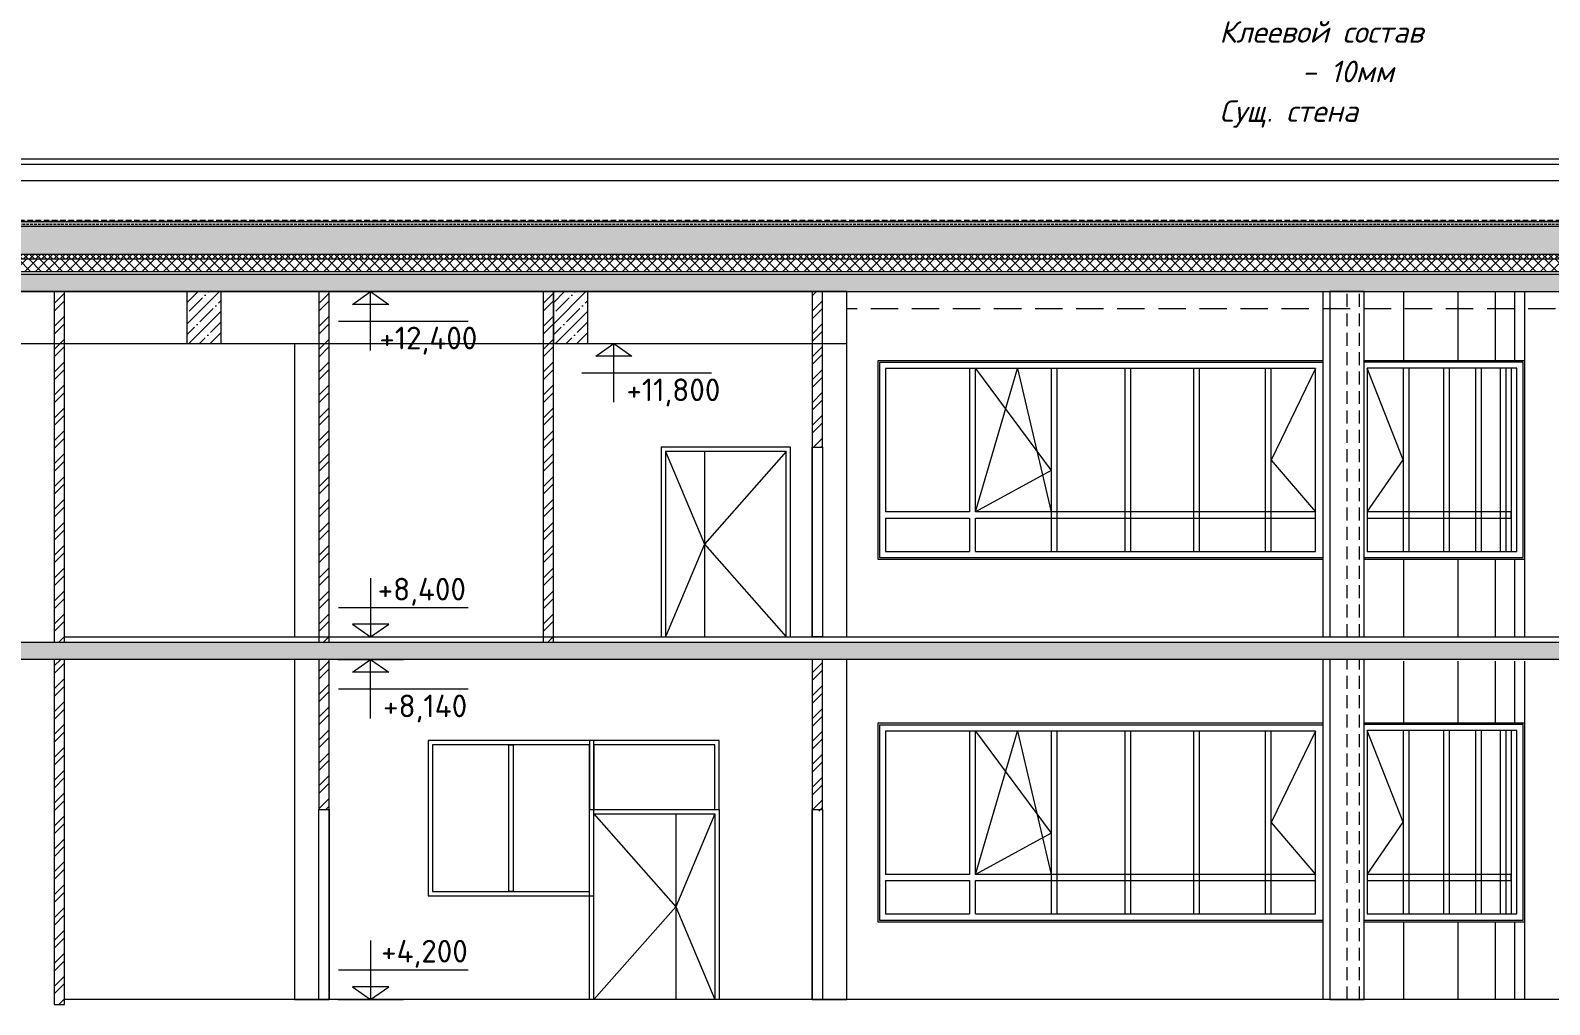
# Model space of a CAD drawing. Header units: millimetres. Extents: x 0 to 9491604, y -172998 to 295086.
# Drawn here: x 586012 to 603623, y -34291 to -23005 of the extents above; entities that cross this region are included whole.
import ezdxf

# ---------------------------------------------------------------- set-up
doc = ezdxf.new("R2010")
doc.units = ezdxf.units.MM
for name, pattern in [('ADSK_Штрих_ш3 п1_5', [4.5, 3, -1.5]), ('DASHED', [19.05, 12.7, -6.35]), ('HIDDEN2', [4.7625, 3.175, -1.5875])]:
    doc.linetypes.add(name, pattern=pattern)
for name, color, linetype, lineweight in [('24_Фасад_разрез_тонкая', 7, 'Continuous', 9), ('АР_Выноски АПР', 5, 'Continuous', 5), ('АР_Двери', 7, 'Continuous', 0), ('АР_Окна', 4, 'Continuous', 9), ('АР_Отметки', 7, 'Continuous', 5), ('СТЕНЫ кирпич ЛИДЕР', 250, 'Continuous', 15), ('Штриховка', 7, 'Continuous', 5), ('Штриховка в сечении', 7, 'Continuous', 18)]:
    doc.layers.add(name, color=color, linetype=linetype, lineweight=lineweight)
doc.layers.add('PDF _0', color=7, linetype='Continuous')
doc.layers.add('АР_Перегородки кирпич', color=34, linetype='Continuous')
doc.layers.add('АР_лестницы', color=7, linetype='Continuous', lineweight=15, true_color=0xff24ff)
doc.styles.add('ISOCPEUR', font='', dxfattribs={"height": 250})
doc.styles.add('PDF ISOCPEUR', font='isocpeur.ttf')
doc.styles.get('ISOCPEUR').set_extended_font_data('ISOCPEUR', italic=True)

# ---------------------------------------------------------------- blocks, each defined once
blk = doc.blocks.new('A$Cafb93648')
at = {"layer": 'АР_Окна', "ltscale": 150}
for points in [[(-7500, 0), (-2336, 0), (-2336, 2299), (-7500, 2299)], [(-7480, 20), (-2336, 20), (-2336, 2279), (-7480, 2279)], [(-5490, 90), (-5421, 90), (-5421, 2209), (-5490, 2209)], [(-4635, 90), (-4567, 90), (-4567, 2209), (-4635, 2209)], [(-3838, 90), (-3769, 90), (-3769, 2209), (-3838, 2209)], [(-3008, 90), (-2939, 90), (-2939, 2209), (-3008, 2209)], [(-1826, 90), (-90, 90), (-90, 2214), (-1826, 2214)], [(-1408, 90), (-1339, 90), (-1339, 2214), (-1408, 2214)], [(-942, 90), (-873, 90), (-873, 2214), (-942, 2214)], [(-571, 90), (-502, 90), (-502, 2214), (-571, 2214)], [(-286, 90), (-217, 90), (-217, 2214), (-286, 2214)], [(-158, 90), (-90, 90), (-90, 2214), (-158, 2214)], [(-1826, 478), (-158, 478), (-158, 548), (-1826, 548)]]:
    blk.add_lwpolyline(points, close=True, dxfattribs=at)
for points in [[(-1860, 0), (0, 0), (0, 2299), (-1860, 2299)], [(-6368, 90), (-2426, 90), (-2426, 2209), (-7410, 2209), (-7410, 548)], [(-6368, 548), (-6368, 2209), (-6437, 2209), (-6437, 548)], [(-6368, 2209), (-5490, 1028), (-6368, 548), (-5879, 2209), (-5490, 548)], [(-2425, 2209), (-2939, 1150), (-2426, 548)], [(-1860, 20), (-20, 20), (-20, 2284), (-1860, 2284)], [(-1408, 548), (-1408, 548), (-1555, 548), (-1826, 548), (-1408, 1152), (-1826, 2214)], [(-6437, 548), (-7410, 548)], [(-6368, 478), (-2426, 478), (-2426, 548), (-6368, 548)], [(-2426, 548), (-2426, 548), (-2691, 548), (-2939, 548)], [(-7410, 478), (-7410, 90), (-6437, 90)], [(-7410, 478), (-6437, 478)], [(-6437, 478), (-6437, 90)], [(-6368, 90), (-6368, 478)]]:
    blk.add_lwpolyline(points, dxfattribs=at)
blk = doc.blocks.new('A$Cd8d14d9d')
at = {"lineweight": 9, "ltscale": 150}
for p, q in [((0, 682), (0, 0)), ((-372, 341), (1132, 341)), ((-380, 0), (380, 0))]:
    blk.add_line(p, q, dxfattribs=at)
blk.add_lwpolyline([(0, 0), (210, 147), (-210, 147), (0, 0)], dxfattribs=at)

msp = doc.modelspace()

# ---------------------------------------------------------------- hatches: boundary and pattern name
at = {"lineweight": 9, "ltscale": 100, "transparency": 33554687}
h = msp.add_hatch(dxfattribs=at)
h.set_pattern_fill('ANSI35', color=0, scale=700)
h.set_pattern_definition([(45, (117611.37, -326985.9), (-123.743687, 123.743687), []), (45, (117735.12, -326985.9), (-123.743687, 123.743687), [218.75, -43.75, 0, -43.75])])
h.paths.add_polyline_path([(607535.1, -25831.3), (558720, -25831.3), (558720.1, -26031.3), (570820.2, -26031.4), (570876.1, -26031.3), (607535.1, -26031.2)])
at = {"lineweight": 9, "ltscale": 40, "true_color": 0x383e42}
h = msp.add_hatch(dxfattribs=at)
h.set_pattern_fill('ANSI32', color=250, scale=500, angle=360)
h.set_pattern_definition([(45, (120825.52, -322723.23), (-132.58252, 132.58252), []), (45, (120913.9, -322723.23), (-132.58252, 132.58252), [])])
h.paths.add_polyline_path([(586409.1, -26031.3), (586409, -30093.3), (586289.1, -30093.3), (586289.2, -26031.3)])
at = {"lineweight": 9, "ltscale": 100, "transparency": 33554687}
h = msp.add_hatch(dxfattribs=at)
h.set_pattern_fill('ANSI35', color=0, scale=700)
h.set_pattern_definition([(45, (128361.37, -326985.81), (-123.743687, 123.743687), []), (45, (128485.12, -326985.81), (-123.743687, 123.743687), [218.75, -43.75, 0, -43.75])])
h.paths.add_polyline_path([(588224.4, -26031.2), (587825.7, -26031.2), (587825.3, -26631.2), (588025.1, -26631.2), (587825.2, -26631.2), (588226.1, -26631.2)])
at = {"lineweight": 9, "ltscale": 40, "true_color": 0x383e42}
h = msp.add_hatch(dxfattribs=at)
h.set_pattern_fill('ANSI32', color=250, scale=500, angle=360)
h.set_pattern_definition([(45, (123891.36, -322723.27), (-132.58252, 132.58252), []), (45, (123979.75, -322723.27), (-132.58252, 132.58252), [])])
h.paths.add_polyline_path([(589474.9, -26031.3), (589474.9, -30093.3), (589355, -30093.3), (589355, -26031.3)])
h = msp.add_hatch(dxfattribs=at)
h.set_pattern_fill('ANSI32', color=250, scale=500, angle=360)
h.set_pattern_definition([(45, (126491.5, -322723.24), (-132.58252, 132.58252), []), (45, (126579.88, -322723.24), (-132.58252, 132.58252), [])])
h.paths.add_polyline_path([(592075.1, -26031.3), (592075, -30093.3), (591955.1, -30093.3), (591955.2, -26031.3)])
at = {"lineweight": 9, "ltscale": 100, "transparency": 33554687}
h = msp.add_hatch(dxfattribs=at)
h.set_pattern_fill('ANSI35', color=0, scale=700)
h.set_pattern_definition([(45, (132611.37, -326985.85), (-123.743687, 123.743687), []), (45, (132735.12, -326985.85), (-123.743687, 123.743687), [218.75, -43.75, 0, -43.75])])
h.paths.add_polyline_path([(592474.4, -26031.2), (592075.7, -26031.3), (592075.3, -26631.2), (592275.1, -26631.3), (592075.2, -26631.3), (592476.1, -26631.3)])
at = {"lineweight": 9, "ltscale": 40, "true_color": 0x383e42}
h = msp.add_hatch(dxfattribs=at)
h.set_pattern_fill('ANSI32', color=250, scale=500, angle=360)
h.set_pattern_definition([(45, (129611.24, -323340.94), (-132.58252, 132.58252), []), (45, (129699.63, -323340.94), (-132.58252, 132.58252), [])])
h.paths.add_polyline_path([(595195.1, -26031.3), (595194.7, -27832.5), (595074.9, -27832.5), (595075.2, -26031.3)])
at = {"lineweight": 9, "ltscale": 100, "transparency": 33554687}
h = msp.add_hatch(dxfattribs=at)
h.set_pattern_fill('ANSI35', color=0, scale=700)
h.set_pattern_definition([(45, (117611.37, -326985.25), (-123.743687, 123.743687), []), (45, (117735.12, -326985.25), (-123.743687, 123.743687), [218.75, -43.75, 0, -43.75])])
h.paths.add_polyline_path([(583074.9, -30093.3), (607125.1, -30093.3), (607125.1, -30293.3), (583074.9, -30293.3)])
at = {"lineweight": 9, "ltscale": 40, "true_color": 0x383e42}
h = msp.add_hatch(dxfattribs=at)
h.set_pattern_fill('ANSI32', color=250, scale=500, angle=360)
h.set_pattern_definition([(45, (120825.52, -326921.24), (-132.58252, 132.58252), []), (45, (120913.9, -326921.24), (-132.58252, 132.58252), [])])
h.paths.add_polyline_path([(586409, -30293.3), (586409, -34291.3), (586289.1, -34291.3), (586289.1, -30293.3)])
h = msp.add_hatch(dxfattribs=at)
h.set_pattern_fill('ANSI32', color=250, scale=500, angle=360)
h.set_pattern_definition([(45, (123891.24, -326985.25), (-132.58252, 132.58252), []), (45, (123979.63, -326985.25), (-132.58252, 132.58252), [])])
h.paths.add_polyline_path([(589474.8, -30293.3), (589474.7, -32034.3), (589354.9, -32034.3), (589354.9, -30293.3)])
h = msp.add_hatch(dxfattribs=at)
h.set_pattern_fill('ANSI32', color=250, scale=500, angle=360)
h.set_pattern_definition([(45, (129611.24, -327002.91), (-132.58252, 132.58252), []), (45, (129699.63, -327002.91), (-132.58252, 132.58252), [])])
h.paths.add_polyline_path([(595195, -30293.3), (595194.7, -32052), (595074.9, -32052), (595075.1, -30293.3)])
at = {"layer": 'Штриховка', "lineweight": 9, "transparency": 33554636}
h = msp.add_hatch(dxfattribs=at)
h.set_pattern_fill('AR-SAND', color=256, scale=20)
h.set_pattern_definition([(37.5, (117611.372, -326985.25), (-1.2598672, 38.5364754), [0, -30.4, 0, -34, 0, -32.5]), (7.5, (117611.37, -326985.25), (35.395534, 56.4429213), [0, -16.4, 0, -27.4, 0, -10.5]), (327.5, (117586.772, -326985.25), (62.2828372, 0.113181), [0, -10, 0, -36, 0, -47]), (317.5, (117586.77, -326985.25), (60.122532, 17.5535113), [0, -5, 0, -23.6, 0, -27])])
h.paths.add_polyline_path([(607149.3, -25219.8), (607149.3, -25271.7), (559100.8, -25271.8), (559100.8, -25219.7)])
h = msp.add_hatch(dxfattribs=at)
h.set_pattern_fill('ANSI37', color=256, scale=400)
h.set_pattern_definition([(45, (423361.767, -326958.16), (-35.355339, 35.355339), []), (135, (423361.767, -326958.16), (-35.355339, -35.355339), [])])
h.paths.add_polyline_path([(607149.3, -25599.3), (607149.3, -25651.2), (559100.8, -25651.3), (559100.8, -25599.2)])
h = msp.add_hatch(dxfattribs=at)
h.set_pattern_fill('ANSI37', color=256, scale=700)
h.set_pattern_definition([(45, (117611.44, -326955.85), (-61.871843, 61.871843), []), (135, (117611.44, -326955.85), (-61.871843, -61.871843), [])])
h.paths.add_polyline_path([(607025.1, -25651.3), (559360.1, -25651.3), (559360.2, -25801.2), (570720.2, -25801.3), (570746.4, -25801.3), (607025.1, -25801.3)])
at = {"layer": 'Штриховка в сечении', "lineweight": 9, "ltscale": 2, "transparency": 33554636}
h = msp.add_hatch(dxfattribs=at)
h.set_pattern_fill('GRAVEL', color=256, scale=400)
h.set_pattern_definition([(228.0127875, (117899.372, -326585.895), (-3200, -3600), [53.8144, -5327.63522]), (184.9697407, (117863.372, -326625.895), (4800, 400), [92.3472, -9142.3699]), (132.510447, (117771.372, -326633.895), (4000, -4400), [65.1152, -6446.41304]), (267.273689, (117615.372, -326733.895), (400, 8000), [84.0952, -8325.42322]), (292.833654, (117611.372, -326817.895), (-2000, 4800), [82.462, -8163.74925]), (357.273689, (117643.372, -326893.895), (-8000, 400), [84.0952, -8325.42322]), (37.6942405, (117727.372, -326897.895), (-5200, -4000), [111.2116, -11009.93942]), (72.2553284, (117815.372, -326829.895), (2800, 8800), [104.9952, -10394.5286]), (121.4295656, (117847.372, -326729.895), (-3200, 5200), [84.38, -8353.62924]), (175.236358, (117803.372, -326657.895), (4400, -400), [96.3328, -4720.30503]), (222.3974378, (117707.372, -326649.895), (-4800, -4400), [124.5792, -12333.35]), (138.814075, (118011.372, -326737.895), (-2800, 2400), [42.5204, -4209.53793]), (171.4692344, (117979.372, -326709.895), (5200, -800), [80.8948, -8008.60457]), (225, (117899.37, -326697.9), (-4e-14, -400), [56.5684, -509.11702]), (203.19859, (117871.37, -326649.895), (2000, 800), [30.4632, -3015.84604]), (291.80141, (117843.37, -326661.895), (-400, 1200), [43.0812, -2110.98472]), (30.963757, (117859.37, -326701.895), (1200, 800), [69.9716, -2262.40916]), (161.56505, (117919.37, -326665.9), (800, -400), [50.5964, -1214.31466]), (16.3895403, (117611.372, -326661.895), (4000, 1200), [70.88, -7017.13806]), (70.346176, (117679.372, -326641.895), (-1600, -4400), [59.4644, -5886.9631]), (293.19859, (117919.37, -326585.895), (-800, 2000), [60.926, -2985.38324]), (343.6104597, (117943.372, -326641.895), (-4000, 1200), [70.88, -7017.13806]), (339.443955, (117611.372, -326909.895), (-2000, 800), [68.352, -3349.2495]), (294.7751406, (117675.372, -326933.895), (-2000, 4400), [57.2712, -5669.85723]), (66.80141, (117923.37, -326985.895), (800, 2000), [60.926, -2985.38324]), (17.3540246, (117947.372, -326929.895), (-5200, -1600), [67.0524, -6638.16945]), (69.443955, (117727.372, -326985.895), (-800, -2000), [34.176, -3383.4255]), (101.309932, (117899.37, -326985.895), (-400, 1600), [20.396, -2019.2118]), (165.963757, (117895.37, -326965.895), (1200, -400), [82.462, -1566.78025]), (186.009006, (117815.372, -326945.895), (4000, 400), [76.42, -7565.56927]), (303.690068, (117859.37, -326737.9), (-400, 800), [57.6888, -1384.5317]), (353.1572266, (117891.372, -326785.895), (6800, -800), [100.7176, -9971.02505]), (60.945396, (117991.372, -326797.895), (-1600, -2800), [41.1824, -4077.06966]), (90, (118011.37, -326761.9), (-400, 400), [24, -376]), (120.256437, (117807.372, -326933.895), (1600, -2800), [55.5696, -5501.408]), (48.0127875, (117779.372, -326885.895), (3200, 3600), [107.6288, -5273.82082]), (0, (117851.37, -326805.9), (400, 400), [104, -296]), (325.3048465, (117955.372, -326805.895), (4000, -2800), [63.2456, -6261.30972]), (254.054604, (118007.37, -326841.895), (-400, -1600), [58.2408, -2853.80316]), (207.6459754, (117991.372, -326897.895), (-7600, -4000), [94.826, -9387.78967]), (175.4260787, (117907.372, -326941.895), (-5200, 400), [100.3196, -9931.62936])])
h.paths.add_polyline_path([(607148.8, -25271.8), (559100.8, -25271.8), (559100.9, -25599.2), (570720.2, -25599.2), (570862.4, -25599.2), (607149.8, -25599.3)])

# ---------------------------------------------------------------- linework, layer by layer
at = {"lineweight": 9, "ltscale": 150}
for p, q in [((559100.8, -25219.8), (607149.3, -25219.8)), ((603335.1, -30032.7), (603335.1, -26031.2))]:
    msp.add_line(p, q, dxfattribs=at)
at = {"linetype": 'ADSK_Штрих_ш3 п1_5', "lineweight": 9, "ltscale": 10}
msp.add_line((559100.8, -25249.6), (607149.3, -25249.6), dxfattribs=at)
at = {"lineweight": 9, "ltscale": 100}
for points in [[(583075.1, -26631.3), (595475.1, -26631.3), (595475.1, -26031.3), (583075.1, -26031.3)], [(587825.2, -26631.2), (588224.9, -26631.2), (588224.9, -26031.2), (587825.2, -26031.2)], [(592075.2, -26631.3), (592474.9, -26631.3), (592474.9, -26031.3), (592075.2, -26031.3)]]:
    msp.add_lwpolyline(points, close=True, dxfattribs=at)
at = {"color": 3, "lineweight": 9, "ltscale": 150}
for points in [[(601075.1, -30031.3), (601475.1, -30031.3), (601475.1, -26031.3), (601075.1, -26031.3)], [(589075.1, -34231.6), (589475.1, -34231.6), (589475.1, -30293.3), (589075.1, -30293.3)], [(601075.1, -34231.3), (601475.1, -34231.3), (601475.1, -30293.3), (601075.1, -30293.3)]]:
    msp.add_lwpolyline(points, close=True, dxfattribs=at)
msp.add_lwpolyline([(589075.1, -26631.3), (589075.1, -30031.6), (589475.1, -30031.6), (589475.1, -26629.2), (589474.9, -26629.2)], dxfattribs=at)
at = {"color": 3, "lineweight": 9, "ltscale": 150, "elevation": 1.2}
msp.add_lwpolyline([(595075.1, -26627.3), (595075.1, -26627.3), (595075.1, -30031.6), (595475.1, -30031.6), (595475.1, -26627.3)], dxfattribs=at)
msp.add_lwpolyline([(595075.1, -34231.6), (595475.1, -34231.6), (595475.1, -30293.3), (595075.1, -30293.3)], close=True, dxfattribs=at)
at = {"layer": '24_Фасад_разрез_тонкая', "linetype": 'DASHED', "lineweight": 9, "ltscale": 7}
msp.add_line((559100.8, -25213.8), (607149.3, -25213.8), dxfattribs=at)
at = {"layer": '24_Фасад_разрез_тонкая', "linetype": 'DASHED', "lineweight": 9, "ltscale": 5}
msp.add_line((559211.8, -25203.5), (607044.2, -25203.5), dxfattribs=at)
at = {"layer": '24_Фасад_разрез_тонкая', "lineweight": 9}
for points in [[(607149.3, -25599.3), (559100.8, -25599.2)], [(607026.1, -25800.2), (559360.2, -25801.2)]]:
    msp.add_lwpolyline(points, dxfattribs=at)
at = {"layer": 'АР_Двери', "lineweight": 9, "ltscale": 150}
for p, q in [((593826.6, -27882.4), (593826.6, -30031.5)), ((593492.9, -32082.3), (593492.9, -34231.3))]:
    msp.add_line(p, q, dxfattribs=at)
for points in [[(594825.1, -27832.4), (593323.9, -27832.4), (593323.9, -30031.5), (594825.1, -30031.5)], [(594775.1, -27882.4), (593373.9, -27882.4), (593373.9, -30031.5), (594775.1, -30031.5)], [(590624.5, -33031.3), (592544.5, -33031.3), (592544.5, -31231.3), (590624.5, -31231.3)], [(590674.5, -32981.3), (592494.5, -32981.3), (592494.5, -31281.3), (590674.5, -31281.3)], [(591609.5, -32981.3), (591559.5, -32981.3), (591559.5, -31281.3), (591609.5, -31281.3)], [(592494.5, -32032.3), (593995.6, -32032.3), (593995.6, -31231.3), (592494.5, -31231.3)], [(592544.5, -32032.3), (593945.6, -32032.3), (593945.6, -31281.3), (592544.5, -31281.3)], [(589355.1, -32032.3), (589475.1, -32032.3), (589475.1, -34232), (589355.1, -34232)], [(592494.5, -32032.3), (593995.6, -32032.3), (593995.6, -34231.3), (592494.5, -34231.3)], [(595075.1, -32032.3), (595195.1, -32032.3), (595195.1, -34232), (595075.1, -34232)], [(592544.5, -32082.3), (593945.6, -32082.3), (593945.6, -34231.3), (592544.5, -34231.3)]]:
    msp.add_lwpolyline(points, close=True, dxfattribs=at)
for points in [[(593373.9, -27882.4), (593826.6, -28957), (593373.9, -30031.5)], [(594775.1, -27882.4), (593826.6, -28957), (594775.1, -30031.5)], [(592544.5, -32082.3), (593492.9, -33156.8), (592544.5, -34231.3)], [(593945.6, -32082.3), (593492.9, -33156.8), (593945.6, -34231.3)]]:
    msp.add_lwpolyline(points, dxfattribs=at)
at = {"layer": 'АР_Двери', "lineweight": 9, "ltscale": 150, "elevation": 1.2}
msp.add_lwpolyline([(595075.1, -27832.5), (595195.1, -27832.5), (595195.1, -30032.2), (595075.1, -30032.2)], close=True, dxfattribs=at)
at = {"layer": 'АР_лестницы', "color": 3, "linetype": 'HIDDEN2', "lineweight": 9, "ltscale": 100}
for p, q in [((592075.2, -26231), (592075.1, -26231)), ((607025.1, -26231), (595475.1, -26231))]:
    msp.add_line(p, q, dxfattribs=at)
at = {"layer": 'АР_Окна', "lineweight": 9, "ltscale": 150}
for points in [[(595835.1, -29131.8), (600998.9, -29131.8), (600998.9, -26832.5), (595835.1, -26832.5)], [(595855.1, -29111.8), (600998.9, -29112.2), (600998.9, -26852.9), (595855.1, -26852.5)], [(597844.9, -29041.8), (597913.8, -29041.8), (597913.8, -26922.5), (597844.9, -26922.5)], [(598699.6, -29041.8), (598768.5, -29041.8), (598768.5, -26922.5), (598699.6, -26922.5)], [(599497, -29041.8), (599565.9, -29041.8), (599565.9, -26922.5), (599497, -26922.5)], [(600327.1, -29041.8), (600396, -29041.8), (600396, -26922.5), (600327.1, -26922.5)], [(601509.5, -29041.8), (603245.1, -29041.8), (603245.1, -26918.1), (601509.5, -26918.1)], [(601927.3, -29041.8), (601996.2, -29041.8), (601996.2, -26918.1), (601927.3, -26918.1)], [(602393, -29041.8), (602461.9, -29041.8), (602461.9, -26918.1), (602393, -26918.1)], [(602763.8, -29041.8), (602832.7, -29041.8), (602832.7, -26918.1), (602763.8, -26918.1)], [(603049.5, -29041.8), (603118.4, -29041.8), (603118.4, -26918.1), (603049.5, -26918.1)], [(603177.5, -29041.8), (603245.1, -29041.8), (603245.1, -26918.1), (603177.5, -26918.1)], [(601509.5, -28654.2), (603177.5, -28654.2), (603177.5, -28584.2), (601509.5, -28584.2)]]:
    msp.add_lwpolyline(points, close=True, dxfattribs=at)
for points in [[(596966.9, -29041.8), (600908.9, -29041.8), (600908.9, -26922.5), (595925.1, -26922.5), (595925.1, -28584.2)], [(596966.9, -28584.2), (596966.9, -26922.5), (596898, -26922.5), (596898, -28584.2)], [(596966.9, -26922.5), (597844.9, -28104.3), (596966.9, -28584.2), (597456.2, -26922.5), (597844.9, -28584.2)], [(600910, -26922.5), (600396, -27982.2), (600908.9, -28584.2)], [(601475.1, -29131.8), (603335.1, -29131.8), (603335.1, -26832.5), (601475.1, -26832.5)], [(601475.1, -29111.8), (603315.1, -29111.8), (603315.1, -26848.1), (601475.1, -26848.1)], [(601927.3, -28584.2), (601927.3, -28584.2), (601779.9, -28584.2), (601509.5, -28584.2), (601927.3, -27979.9), (601509.5, -26918.1)], [(596898, -28584.2), (595925.1, -28584.2)], [(595925.1, -28654.2), (595925.1, -29041.8), (596898, -29041.8)], [(595925.1, -28654.2), (596898, -28654.2)], [(596898, -28654.2), (596898, -29041.8)], [(596966.9, -28654.2), (600908.9, -28654.2), (600908.9, -28584.2), (596966.9, -28584.2)], [(596966.9, -29041.8), (596966.9, -28654.2)], [(600908.9, -28584.2), (600908.9, -28584.2), (600644.2, -28584.2), (600396, -28584.2)]]:
    msp.add_lwpolyline(points, dxfattribs=at)
at = {"layer": 'АР_Отметки', "color": 18, "lineweight": 9, "true_color": 0x000000}
msp.add_line((607025.1, -34231.3), (586409.1, -34231.3), dxfattribs=at)
at = {"layer": 'АР_Перегородки кирпич', "lineweight": 9, "ltscale": 100}
for points in [[(586289.1, -30093.3), (586409.1, -30093.3), (586409.1, -26031.3), (586289.1, -26031.3)], [(589354.9, -30093.3), (589474.9, -30093.3), (589474.9, -26031.3), (589354.9, -26031.3)], [(591955.1, -30093.3), (592075.1, -30093.3), (592075.1, -26031.3), (591955.1, -26031.3)], [(586289.1, -34291.3), (586409.1, -34291.3), (586409.1, -30293.3), (586289.1, -30293.3)], [(589355.1, -32032.3), (589475.1, -32032.3), (589475.1, -30293.3), (589355.1, -30293.3)], [(595075.1, -32032.3), (595195.1, -32032.3), (595195.1, -30293.3), (595075.1, -30293.3)]]:
    msp.add_lwpolyline(points, close=True, dxfattribs=at)
at = {"layer": 'АР_Перегородки кирпич', "lineweight": 9, "ltscale": 100, "elevation": 1.2}
msp.add_lwpolyline([(595075.1, -27832.5), (595195.1, -27832.5), (595195.1, -26031.3), (595075.1, -26031.3)], close=True, dxfattribs=at)
at = {"layer": 'СТЕНЫ кирпич ЛИДЕР', "lineweight": 9, "ltscale": 100}
for p, q in [((558539.9, -24491.4), (607715.2, -24491.4)), ((559386.1, -24556.2), (607011.2, -24556.2)), ((559366, -24742.3), (607023.1, -24742.3)), ((559100.8, -25271.8), (607149.3, -25271.8)), ((559360.2, -25651.2), (607149.3, -25651.3)), ((600998.9, -30032.7), (600998.9, -26031.3)), ((601932.3, -26832.5), (601932.3, -26031.2)), ((602564.9, -26832.5), (602564.9, -26031.2)), ((602994.1, -26832.5), (602994.1, -26031.2)), ((603220.1, -26832.5), (603220.1, -26031.2)), ((601932.3, -30032.8, 0), (601932.3, -29132.9)), ((602564.9, -30032.7, 0), (602564.9, -29132.8)), ((602994.2, -30032.7, 0), (602994.2, -29132.8)), ((603220.1, -30032.7, 0), (603220.1, -29132.8)), ((586409.1, -30031.4), (607025.6, -30031.7)), ((600998.9, -34232.3), (600998.9, -30293.3)), ((601932.3, -31033.2, 0), (601932.3, -30311.9)), ((602564.9, -31033.2, 0), (602564.9, -30311.9)), ((602994.2, -31033.2, 0), (602994.2, -30311.9)), ((603220.1, -31033.2, 0), (603220.1, -30311.8)), ((603335.1, -34232.3), (603335.1, -30311.9)), ((601932.3, -34232.4, 0), (601932.3, -33332.5)), ((602564.9, -34232.3, 0), (602564.9, -33332.4)), ((602994.2, -34232.3, 0), (602994.2, -33332.4)), ((603220.1, -34232.3, 0), (603220.1, -33332.4))]:
    msp.add_line(p, q, dxfattribs=at)
at = {"layer": 'СТЕНЫ кирпич ЛИДЕР', "linetype": 'ADSK_Штрих_ш3 п1_5', "lineweight": 9, "ltscale": 50}
for p, q in [((601275, -30032.6), (601275.1, -26031.3)), ((601419.5, -30032.7), (601419.5, -26031.3)), ((601275, -34232.2), (601275.1, -30293.3)), ((601419.5, -34232.3), (601419.5, -30293.3))]:
    msp.add_line(p, q, dxfattribs=at)
at = {"layer": 'СТЕНЫ кирпич ЛИДЕР', "lineweight": 9, "ltscale": 100}
for points in [[(558720.1, -26031.3), (607535.1, -26031.2), (607535.1, -25831.3), (558720.1, -25831.3)], [(607125.1, -30293.3), (583074.9, -30293.3), (583074.9, -30093.3), (607125.1, -30093.3)]]:
    msp.add_lwpolyline(points, close=True, dxfattribs=at)

# ---------------------------------------------------------------- block references
at = {"lineweight": 9, "ltscale": 150, "xscale": -1, "rotation": 180.0004533116229}
for p in [(589955.6, -26031.3), (592776, -26631.3), (589955.6, -30293.2)]:
    msp.add_blockref('A$Cd8d14d9d', p, dxfattribs=at)
at = {"lineweight": 9, "ltscale": 150}
for name, p in [('A$Cd8d14d9d', (589955.6, -30031.4, 0.4)), ('A$Cafb93648', (603335.1, -33331.4)), ('A$Cd8d14d9d', (589955.6, -34231.3))]:
    msp.add_blockref(name, p, dxfattribs=at)

# ---------------------------------------------------------------- texts
at = {"layer": 'PDF _0', "lineweight": 9, "char_height": 262.49, "style": 'PDF ISOCPEUR'}
for s, insert, attachment_point in [('+12,400', (590057.3, -26437.5), 1), ('+11,800', (592921.5, -27037.5), 1), ('+8,400', (590038, -29670.6), 7), ('+8,140', (590101.1, -30699.5), 1), ('+4,200', (590078.3, -33864.9), 7)]:
    msp.add_mtext(s, dxfattribs=dict(at, insert=insert, attachment_point=attachment_point))
at = {"layer": 'АР_Выноски АПР', "lineweight": 9, "insert": (613945.9, -19688.2), "char_height": 250, "width": 14150.854, "attachment_point": 3, "line_spacing_factor": 1.1, "style": 'ISOCPEUR'}
msp.add_mtext('\\A1;\\pxql;Фасадная композиционная система  "BAUMIT Mineral"  \\Pс наружным штукатурным слоем{\\A0; с покраской в 2 слоя силикатной краской                 - 2мм\\PУстройство антивандального базового слоя над облицовкой керамогранитной плиткой \\Pдо верха 1го этажа усиленной щелочестойкой панцирной защитной сеткой в 2 слоя.\\P\\pse1.125;Утеплитель минераловатный Rockwool Фасад БАТТС, (плотностью - 128 кг/м3)            - 150мм\\PКлеевой состав                                                                                 - 10мм\\PСущ. стена                            }', dxfattribs=at)

doc.saveas('drawing.dxf')
